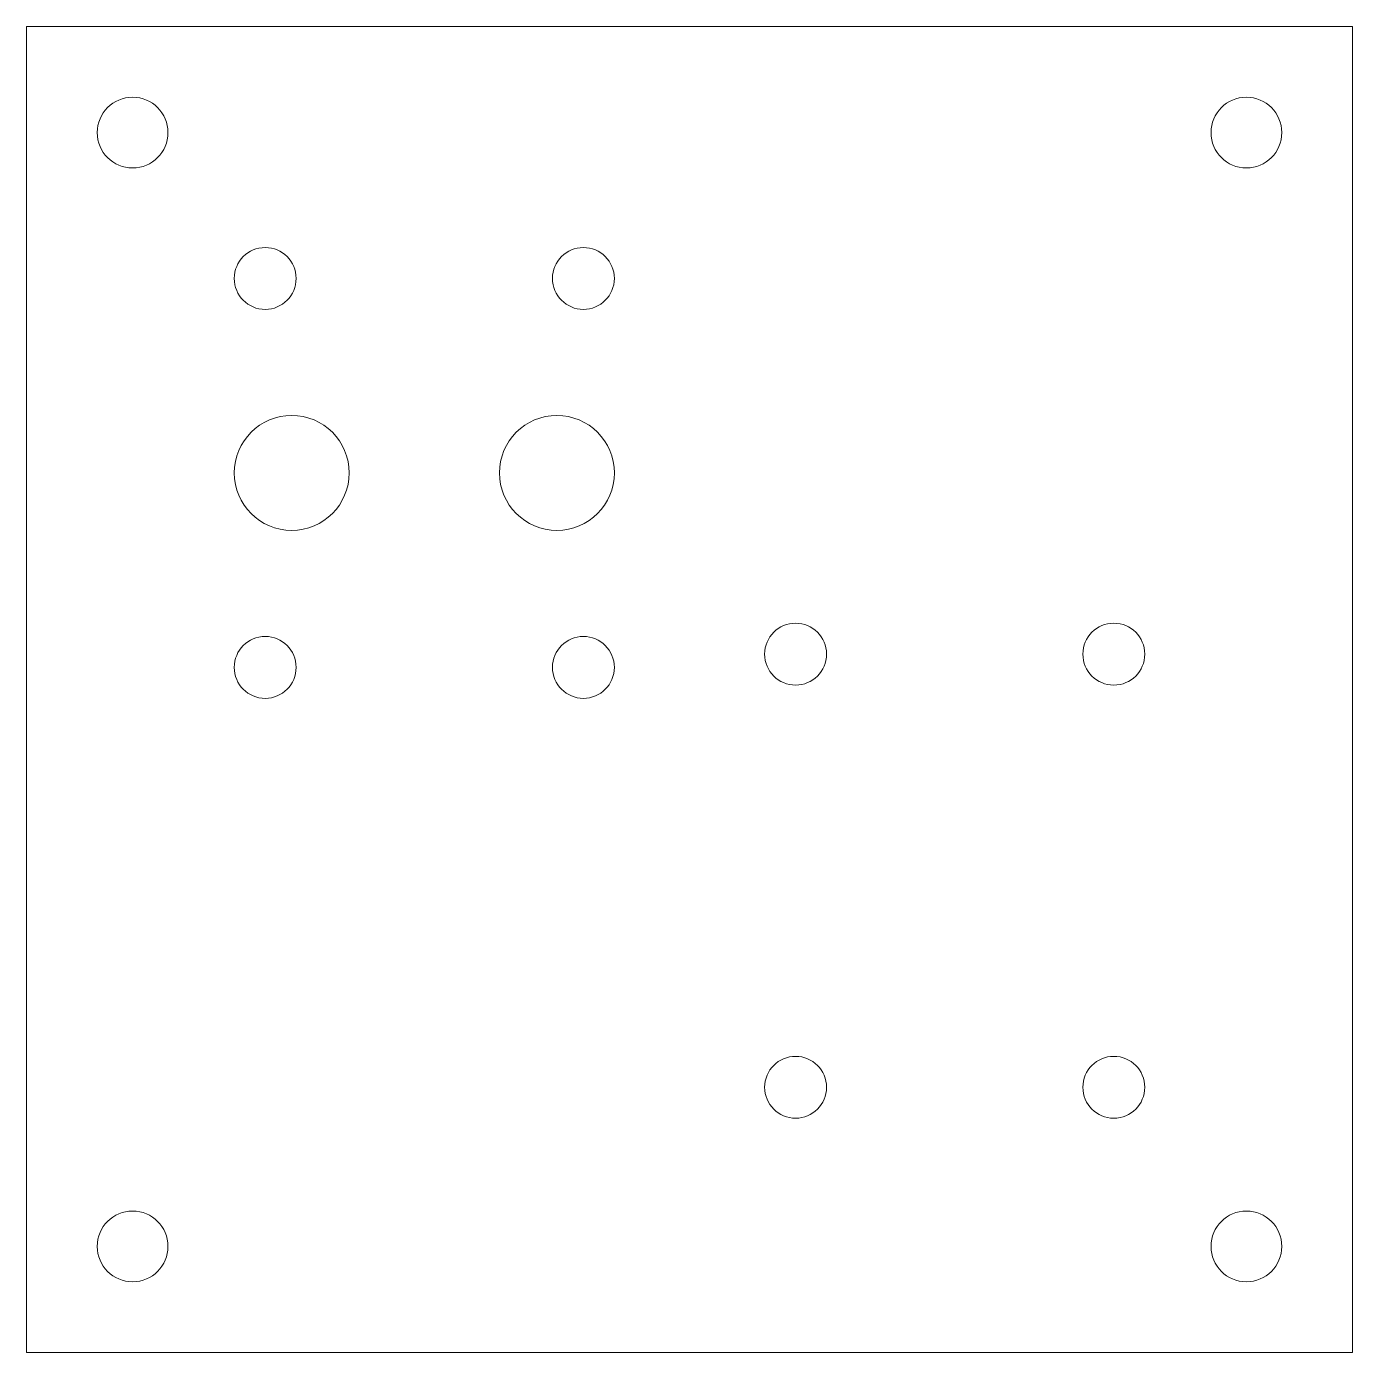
# Model space of a CAD drawing. Header units: millimetres. Extents: x -37.5 to 37.5, y -37.5 to 37.5.
import ezdxf

# ---------------------------------------------------------------- set-up
doc = ezdxf.new("R2010")
doc.units = ezdxf.units.MM

msp = doc.modelspace()

# ---------------------------------------------------------------- linework, layer by layer
at = {"color": 7, "linetype": 'Continuous', "lineweight": 15}
for p, q in [((-37.5, 37.5), (-37.5, -37.5)), ((37.5, 37.5), (-37.5, 37.5)), ((37.5, -37.5), (37.5, 37.5)), ((-37.5, -37.5), (37.5, -37.5))]:
    msp.add_line(p, q, dxfattribs=at)
for centre, radius in [((-31.5, 31.5), 2), ((31.5, 31.5), 2), ((-24, 23.25), 1.75), ((-6, 23.25), 1.75), ((-22.5, 12.25), 3.25), ((-7.5, 12.25), 3.25), ((-24, 1.25), 1.75), ((-6, 1.25), 1.75), ((6, 2), 1.75), ((24, 2), 1.75), ((6, -22.5), 1.75), ((24, -22.5), 1.75), ((-31.5, -31.5), 2), ((31.5, -31.5), 2)]:
    msp.add_circle(centre, radius, dxfattribs=at)

doc.saveas('drawing.dxf')
